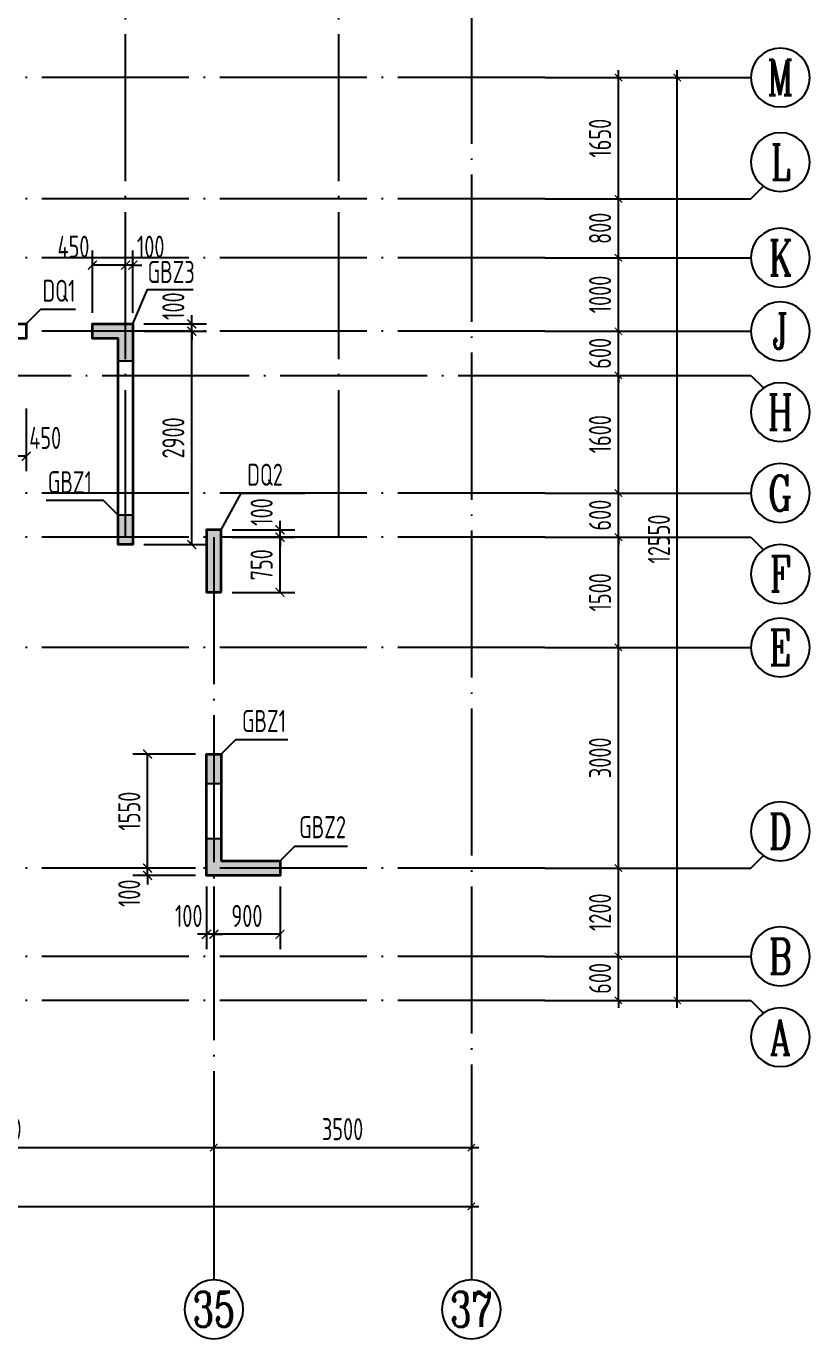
# Model space of a CAD drawing. Extents: x -1058961 to 23600, y -449123 to 2751847.
# Drawn here: x -401674 to -391023, y -258411 to -240563 of the extents above; entities that cross this region are included whole.
import ezdxf
from ezdxf.enums import TextEntityAlignment as Align

# ---------------------------------------------------------------- set-up
doc = ezdxf.new("R2010")
doc.units = 0
doc.header["$LTSCALE"] = 1000
doc.linetypes.add('DOTE', pattern=[2.42, 2, -0.2, 0.02, -0.2])
doc.layers.get('0').update_dxf_attribs({"linetype": 'CONTINUOUS'})
doc.layers.get('DEFPOINTS').update_dxf_attribs({"linetype": 'CONTINUOUS'})
for name, color, linetype in [('A-AXIS', 1, 'CONTINUOUS'), ('A-DOTE', 10, 'DOTE'), ('AXIS_NUM', 7, 'CONTINUOUS'), ('S-Q墙实线', 6, 'CONTINUOUS'), ('S-Q墙标注', 3, 'CONTINUOUS'), ('S-X详图填充', 252, 'CONTINUOUS'), ('S-X详图实线', 4, 'CONTINUOUS'), ('S-Y一般标注', 3, 'CONTINUOUS'), ('S-Z柱编号', 6, 'CONTINUOUS')]:
    doc.layers.add(name, color=color, linetype=linetype)
doc.styles.add('TSSD_Axis', font='complex.shx', dxfattribs={"width": 0.7, "bigfont": 'hztxt.shx'})
doc.styles.add('TSSD_DIMENSION', font='Tssdeng.shx', dxfattribs={"width": 0.7, "bigfont": 'tssdchn.shx'})
doc.styles.add('TSSD_REIN', font='tssdeng.shx', dxfattribs={"width": 0.7, "height": 300, "bigfont": 'tssdchn.shx'})
doc.styles.add('结构文字', font='zstxt.shx', dxfattribs={"width": 0.7, "bigfont": 'zshz.shx'})
doc.dimstyles.new('STRUCK', dxfattribs={"dimtxt": 400, "dimasz": 121, "dimexe": 200, "dimexo": 150, "dimgap": 115, "dimtad": 1, "dimdec": 0, "dimdsep": 46, "dimtxsty": '结构文字', "dimblk": 'ARCHTICK', "dimcen": 400, "dimclrd": 3, "dimclre": 3, "dimclrt": 7, "dimadec": 0, "dimazin": 0, "dimtfac": 1, "dimtdec": 0, "dimtix": 1, "dimtmove": 2, "dimatfit": 3, "dimldrblk": '_DIMX', "dimfxl": 0, "dimtolj": 1, "dimtzin": 0, "dimarcsym": 0})
doc.dimstyles.new('TSSD_100_100', dxfattribs={"dimtxt": 300, "dimasz": 100, "dimexe": 100, "dimexo": 250, "dimgap": 100, "dimtad": 1, "dimdec": 0, "dimzin": 0, "dimdsep": 46, "dimtxsty": 'TSSD_DIMENSION', "dimblk": 'ARCHTICK', "dimcen": 0, "dimdle": 100, "dimclrt": 7, "dimadec": 0, "dimazin": 0, "dimtfac": 1, "dimtdec": 0, "dimtix": 1, "dimtmove": 2, "dimatfit": 3, "dimldrblk": 'ARCHTICK', "dimfxl": 0, "dimtolj": 1, "dimtzin": 0, "dimarcsym": 0})

# ---------------------------------------------------------------- blocks, each defined once
blk = doc.blocks.new('_ArchTick')
at = {"color": 0, "linetype": 'ByBlock', "const_width": 0.15}
blk.add_lwpolyline([(-0.5, -0.5), (0.5, 0.5)], dxfattribs=at)
blk = doc.blocks.new('*D1105')
at = {"layer": 'DEFPOINTS', "color": 0}
for p in [(45300, 3600), (51100, 3600), (51100, 2600)]:
    blk.add_point(p, dxfattribs=at)
at = {"layer": 'S-Y一般标注', "color": 0, "lineweight": -2}
for p, q in [((45300, 3350), (45300, 2500)), ((51100, 3350), (51100, 2500)), ((45200, 2600), (51200, 2600))]:
    blk.add_line(p, q, dxfattribs=at)
at = {"layer": 'S-Y一般标注', "color": 0, "lineweight": -2, "xscale": 100, "yscale": 100, "zscale": 100, "rotation": 180}
blk.add_blockref('_ArchTick', (45300, 2600), dxfattribs=at)
at = {"layer": 'S-Y一般标注', "color": 0, "lineweight": -2, "xscale": 100, "yscale": 100, "zscale": 100}
blk.add_blockref('_ArchTick', (51100, 2600), dxfattribs=at)
at = {"layer": 'S-Y一般标注', "color": 7, "insert": (48200, 2850), "char_height": 300, "attachment_point": 5, "style": 'TSSD_DIMENSION'}
blk.add_mtext('\\A1;5800', dxfattribs=at)
blk = doc.blocks.new('ts_axno')
at = {"color": 0, "linetype": 'ByBlock', "lineweight": -2}
blk.add_circle((0, 0), 0.5, dxfattribs=at)
at = {"color": 0, "linetype": 'ByBlock', "lineweight": -2, "style": 'TSSD_Axis', "width": 0.7}
blk.add_attdef('A', text='', height=0.6, dxfattribs=at).set_placement((0, 0), align=Align.MIDDLE_CENTER)
blk = doc.blocks.new('*D1106')
at = {"layer": 'DEFPOINTS', "color": 0}
for p in [(51100, 3600), (54600, 3600), (54600, 2600)]:
    blk.add_point(p, dxfattribs=at)
at = {"layer": 'S-Y一般标注', "color": 0, "lineweight": -2}
for p, q in [((51100, 3350), (51100, 2500)), ((54600, 3350), (54600, 2500)), ((51000, 2600), (54700, 2600))]:
    blk.add_line(p, q, dxfattribs=at)
at = {"layer": 'S-Y一般标注', "color": 0, "lineweight": -2, "xscale": 100, "yscale": 100, "zscale": 100, "rotation": 180}
blk.add_blockref('_ArchTick', (51100, 2600), dxfattribs=at)
at = {"layer": 'S-Y一般标注', "color": 0, "lineweight": -2, "xscale": 100, "yscale": 100, "zscale": 100}
blk.add_blockref('_ArchTick', (54600, 2600), dxfattribs=at)
at = {"layer": 'S-Y一般标注', "color": 7, "insert": (52850, 2850), "char_height": 300, "attachment_point": 5, "style": 'TSSD_DIMENSION'}
blk.add_mtext('\\A1;3500', dxfattribs=at)
blk = doc.blocks.new('*D1107')
at = {"layer": 'DEFPOINTS', "color": 0}
for p in [(4600, 3600), (54600, 3600), (54600, 1800)]:
    blk.add_point(p, dxfattribs=at)
at = {"layer": 'S-Y一般标注', "color": 0, "lineweight": -2}
for p, q in [((4600, 3350), (4600, 1700)), ((54600, 3350), (54600, 1700)), ((4500, 1800), (54700, 1800))]:
    blk.add_line(p, q, dxfattribs=at)
at = {"layer": 'S-Y一般标注', "color": 0, "lineweight": -2, "xscale": 100, "yscale": 100, "zscale": 100, "rotation": 180}
blk.add_blockref('_ArchTick', (4600, 1800), dxfattribs=at)
at = {"layer": 'S-Y一般标注', "color": 0, "lineweight": -2, "xscale": 100, "yscale": 100, "zscale": 100}
blk.add_blockref('_ArchTick', (54600, 1800), dxfattribs=at)
at = {"layer": 'S-Y一般标注', "color": 7, "insert": (29600, 2050), "char_height": 300, "attachment_point": 5, "style": 'TSSD_DIMENSION'}
blk.add_mtext('\\A1;50000', dxfattribs=at)
blk = doc.blocks.new('*D1112')
at = {"layer": 'DEFPOINTS', "color": 0}
for p in [(55600, 5200), (56600, 5200), (55600, 4600)]:
    blk.add_point(p, dxfattribs=at)
at = {"layer": 'S-Y一般标注', "color": 0, "lineweight": -2}
for p, q in [((55850, 5200), (56700, 5200)), ((56600, 5200), (56600, 5300)), ((56600, 4600), (56600, 5200)), ((55850, 4600), (56700, 4600)), ((56600, 4600), (56600, 4500))]:
    blk.add_line(p, q, dxfattribs=at)
at = {"layer": 'S-Y一般标注', "color": 0, "lineweight": -2, "xscale": 100, "yscale": 100, "zscale": 100}
for p, rotation in [((56600, 5200), 270), ((56600, 4600), 90)]:
    blk.add_blockref('_ArchTick', p, dxfattribs=dict(at, rotation=rotation))
at = {"layer": 'S-Y一般标注', "color": 7, "insert": (56350, 4900), "char_height": 300, "attachment_point": 5, "rotation": 90, "style": 'TSSD_DIMENSION'}
blk.add_mtext('\\A1;600', dxfattribs=at)
blk = doc.blocks.new('*D1113')
at = {"layer": 'DEFPOINTS', "color": 0}
for p in [(55600, 10900), (56600, 10900), (55600, 9400)]:
    blk.add_point(p, dxfattribs=at)
at = {"layer": 'S-Y一般标注', "color": 0, "lineweight": -2}
for p, q in [((55850, 10900), (56700, 10900)), ((56600, 9300), (56600, 11000)), ((55850, 9400), (56700, 9400))]:
    blk.add_line(p, q, dxfattribs=at)
at = {"layer": 'S-Y一般标注', "color": 0, "lineweight": -2, "xscale": 100, "yscale": 100, "zscale": 100}
for p, rotation in [((56600, 10900), 90), ((56600, 9400), 270)]:
    blk.add_blockref('_ArchTick', p, dxfattribs=dict(at, rotation=rotation))
at = {"layer": 'S-Y一般标注', "color": 7, "insert": (56350, 10150), "char_height": 300, "attachment_point": 5, "rotation": 90, "style": 'TSSD_DIMENSION'}
blk.add_mtext('\\A1;1500', dxfattribs=at)
blk = doc.blocks.new('*D1114')
at = {"layer": 'DEFPOINTS', "color": 0}
for p in [(55600, 11500), (56600, 11500), (55600, 10900)]:
    blk.add_point(p, dxfattribs=at)
at = {"layer": 'S-Y一般标注', "color": 0, "lineweight": -2}
for p, q in [((55850, 11500), (56700, 11500)), ((56600, 11500), (56600, 11600)), ((56600, 10900), (56600, 11500)), ((55850, 10900), (56700, 10900)), ((56600, 10900), (56600, 10800))]:
    blk.add_line(p, q, dxfattribs=at)
at = {"layer": 'S-Y一般标注', "color": 0, "lineweight": -2, "xscale": 100, "yscale": 100, "zscale": 100}
for p, rotation in [((56600, 11500), 270), ((56600, 10900), 90)]:
    blk.add_blockref('_ArchTick', p, dxfattribs=dict(at, rotation=rotation))
at = {"layer": 'S-Y一般标注', "color": 7, "insert": (56350, 11200), "char_height": 300, "attachment_point": 5, "rotation": 90, "style": 'TSSD_DIMENSION'}
blk.add_mtext('\\A1;600', dxfattribs=at)
blk = doc.blocks.new('*D1115')
at = {"layer": 'DEFPOINTS', "color": 0}
for p in [(55600, 13100), (56600, 13100), (55600, 11500)]:
    blk.add_point(p, dxfattribs=at)
at = {"layer": 'S-Y一般标注', "color": 0, "lineweight": -2}
for p, q in [((55850, 13100), (56700, 13100)), ((56600, 11400), (56600, 13200)), ((55850, 11500), (56700, 11500))]:
    blk.add_line(p, q, dxfattribs=at)
at = {"layer": 'S-Y一般标注', "color": 0, "lineweight": -2, "xscale": 100, "yscale": 100, "zscale": 100}
for p, rotation in [((56600, 13100), 90), ((56600, 11500), 270)]:
    blk.add_blockref('_ArchTick', p, dxfattribs=dict(at, rotation=rotation))
at = {"layer": 'S-Y一般标注', "color": 7, "insert": (56350, 12300), "char_height": 300, "attachment_point": 5, "rotation": 90, "style": 'TSSD_DIMENSION'}
blk.add_mtext('\\A1;1600', dxfattribs=at)
blk = doc.blocks.new('*D1116')
at = {"layer": 'DEFPOINTS', "color": 0}
for p in [(55600, 13700), (56600, 13700), (55600, 13100)]:
    blk.add_point(p, dxfattribs=at)
at = {"layer": 'S-Y一般标注', "color": 0, "lineweight": -2}
for p, q in [((56600, 13700), (56600, 13800)), ((55850, 13700), (56700, 13700)), ((56600, 13100), (56600, 13700)), ((55850, 13100), (56700, 13100)), ((56600, 13100), (56600, 13000))]:
    blk.add_line(p, q, dxfattribs=at)
at = {"layer": 'S-Y一般标注', "color": 0, "lineweight": -2, "xscale": 100, "yscale": 100, "zscale": 100}
for p, rotation in [((56600, 13700), 270), ((56600, 13100), 90)]:
    blk.add_blockref('_ArchTick', p, dxfattribs=dict(at, rotation=rotation))
at = {"layer": 'S-Y一般标注', "color": 7, "insert": (56350, 13400), "char_height": 300, "attachment_point": 5, "rotation": 90, "style": 'TSSD_DIMENSION'}
blk.add_mtext('\\A1;600', dxfattribs=at)
blk = doc.blocks.new('*D1117')
at = {"layer": 'DEFPOINTS', "color": 0}
for p in [(55600, 14700), (56600, 14700), (55600, 13700)]:
    blk.add_point(p, dxfattribs=at)
at = {"layer": 'S-Y一般标注', "color": 0, "lineweight": -2}
for p, q in [((55850, 14700), (56700, 14700)), ((56600, 13600), (56600, 14800)), ((55850, 13700), (56700, 13700))]:
    blk.add_line(p, q, dxfattribs=at)
at = {"layer": 'S-Y一般标注', "color": 0, "lineweight": -2, "xscale": 100, "yscale": 100, "zscale": 100}
for p, rotation in [((56600, 14700), 90), ((56600, 13700), 270)]:
    blk.add_blockref('_ArchTick', p, dxfattribs=dict(at, rotation=rotation))
at = {"layer": 'S-Y一般标注', "color": 7, "insert": (56350, 14200), "char_height": 300, "attachment_point": 5, "rotation": 90, "style": 'TSSD_DIMENSION'}
blk.add_mtext('\\A1;1000', dxfattribs=at)
blk = doc.blocks.new('*D1118')
at = {"layer": 'DEFPOINTS', "color": 0}
for p in [(55600, 17150), (57400, 17150), (55600, 4600)]:
    blk.add_point(p, dxfattribs=at)
at = {"layer": 'S-Y一般标注', "color": 0, "lineweight": -2}
for p, q in [((55850, 17150), (57500, 17150)), ((57400, 4500), (57400, 17250)), ((55850, 4600), (57500, 4600))]:
    blk.add_line(p, q, dxfattribs=at)
at = {"layer": 'S-Y一般标注', "color": 0, "lineweight": -2, "xscale": 100, "yscale": 100, "zscale": 100}
for p, rotation in [((57400, 17150), 90), ((57400, 4600), 270)]:
    blk.add_blockref('_ArchTick', p, dxfattribs=dict(at, rotation=rotation))
at = {"layer": 'S-Y一般标注', "color": 7, "insert": (57150, 10875), "char_height": 300, "attachment_point": 5, "rotation": 90, "style": 'TSSD_DIMENSION'}
blk.add_mtext('\\A1;12550', dxfattribs=at)
blk = doc.blocks.new('*D1119')
at = {"layer": 'DEFPOINTS', "color": 0}
for p in [(55600, 15500), (56600, 15500), (55600, 14700)]:
    blk.add_point(p, dxfattribs=at)
at = {"layer": 'S-Y一般标注', "color": 0, "lineweight": -2}
for p, q in [((56600, 14600), (56600, 15600)), ((55850, 15500), (56700, 15500)), ((55850, 14700), (56700, 14700))]:
    blk.add_line(p, q, dxfattribs=at)
at = {"layer": 'S-Y一般标注', "color": 0, "lineweight": -2, "xscale": 100, "yscale": 100, "zscale": 100}
for p, rotation in [((56600, 15500), 90), ((56600, 14700), 270)]:
    blk.add_blockref('_ArchTick', p, dxfattribs=dict(at, rotation=rotation))
at = {"layer": 'S-Y一般标注', "color": 7, "insert": (56350, 15100), "char_height": 300, "attachment_point": 5, "rotation": 90, "style": 'TSSD_DIMENSION'}
blk.add_mtext('\\A1;800', dxfattribs=at)
blk = doc.blocks.new('*D1120')
at = {"layer": 'DEFPOINTS', "color": 0}
for p in [(55600, 6400), (56600, 6400), (55600, 5200)]:
    blk.add_point(p, dxfattribs=at)
at = {"layer": 'S-Y一般标注', "color": 0, "lineweight": -2}
for p, q in [((56600, 5100), (56600, 6500)), ((55850, 6400), (56700, 6400)), ((55850, 5200), (56700, 5200))]:
    blk.add_line(p, q, dxfattribs=at)
at = {"layer": 'S-Y一般标注', "color": 0, "lineweight": -2, "xscale": 100, "yscale": 100, "zscale": 100}
for p, rotation in [((56600, 6400), 90), ((56600, 5200), 270)]:
    blk.add_blockref('_ArchTick', p, dxfattribs=dict(at, rotation=rotation))
at = {"layer": 'S-Y一般标注', "color": 7, "insert": (56350, 5800), "char_height": 300, "attachment_point": 5, "rotation": 90, "style": 'TSSD_DIMENSION'}
blk.add_mtext('\\A1;1200', dxfattribs=at)
blk = doc.blocks.new('*D1121')
at = {"layer": 'DEFPOINTS', "color": 0}
for p in [(55600, 9400), (56600, 9400), (55600, 6400)]:
    blk.add_point(p, dxfattribs=at)
at = {"layer": 'S-Y一般标注', "color": 0, "lineweight": -2}
for p, q in [((56600, 6300), (56600, 9500)), ((55850, 9400), (56700, 9400)), ((55850, 6400), (56700, 6400))]:
    blk.add_line(p, q, dxfattribs=at)
at = {"layer": 'S-Y一般标注', "color": 0, "lineweight": -2, "xscale": 100, "yscale": 100, "zscale": 100}
for p, rotation in [((56600, 9400), 90), ((56600, 6400), 270)]:
    blk.add_blockref('_ArchTick', p, dxfattribs=dict(at, rotation=rotation))
at = {"layer": 'S-Y一般标注', "color": 7, "insert": (56350, 7900), "char_height": 300, "attachment_point": 5, "rotation": 90, "style": 'TSSD_DIMENSION'}
blk.add_mtext('\\A1;3000', dxfattribs=at)
blk = doc.blocks.new('*D1122')
at = {"layer": 'DEFPOINTS', "color": 0}
for p in [(55600, 17150), (56600, 17150), (55600, 15500)]:
    blk.add_point(p, dxfattribs=at)
at = {"layer": 'S-Y一般标注', "color": 0, "lineweight": -2}
for p, q in [((55850, 17150), (56700, 17150)), ((56600, 15400), (56600, 17250)), ((55850, 15500), (56700, 15500))]:
    blk.add_line(p, q, dxfattribs=at)
at = {"layer": 'S-Y一般标注', "color": 0, "lineweight": -2, "xscale": 100, "yscale": 100, "zscale": 100}
for p, rotation in [((56600, 17150), 90), ((56600, 15500), 270)]:
    blk.add_blockref('_ArchTick', p, dxfattribs=dict(at, rotation=rotation))
at = {"layer": 'S-Y一般标注', "color": 7, "insert": (56350, 16325), "char_height": 300, "attachment_point": 5, "rotation": 90, "style": 'TSSD_DIMENSION'}
blk.add_mtext('\\A1;1650', dxfattribs=at)
blk = doc.blocks.new('*D804')
at = {"layer": 'DEFPOINTS', "color": 0}
for p in [(-400024, -252011), (-399224, -252011), (-399224, -252111)]:
    blk.add_point(p, dxfattribs=at)
at = {"layer": 'S-Q墙标注', "color": 3, "lineweight": -2}
for p, q in [((-400024, -252011), (-400024, -251890)), ((-399374, -252011), (-400224, -252011)), ((-399374, -252111), (-400224, -252111)), ((-400024, -252111), (-400024, -252011)), ((-400024, -252111), (-400024, -252232))]:
    blk.add_line(p, q, dxfattribs=at)
at = {"layer": 'S-Q墙标注', "color": 3, "lineweight": -2, "xscale": 121, "yscale": 121, "zscale": 121}
for p, rotation in [((-400024, -252011), 270), ((-400024, -252111), 90)]:
    blk.add_blockref('_ArchTick', p, dxfattribs=dict(at, rotation=rotation))
at = {"layer": 'S-Q墙标注', "color": 7, "insert": (-400274, -252353), "char_height": 300, "attachment_point": 5, "rotation": 90, "style": 'TSSD_REIN'}
blk.add_mtext('\\A1;100', dxfattribs=at)
blk = doc.blocks.new('_DIMX')
blk.add_line((-150, 0), (150, 0))
at = {"const_width": 50}
blk.add_lwpolyline([(-70, -70), (70, 70)], dxfattribs=at)
blk = doc.blocks.new('*D805')
at = {"layer": 'DEFPOINTS', "color": 0}
for p in [(-400024, -250461), (-399224, -250461), (-399224, -252011)]:
    blk.add_point(p, dxfattribs=at)
at = {"layer": 'S-Q墙标注', "color": 3, "lineweight": -2}
for p, q in [((-399374, -250461), (-400224, -250461)), ((-400024, -252011), (-400024, -250461)), ((-399374, -252011), (-400224, -252011))]:
    blk.add_line(p, q, dxfattribs=at)
at = {"layer": 'S-Q墙标注', "color": 3, "lineweight": -2, "xscale": 121, "yscale": 121, "zscale": 121}
for p, rotation in [((-400024, -250461), 90), ((-400024, -252011), 270)]:
    blk.add_blockref('_ArchTick', p, dxfattribs=dict(at, rotation=rotation))
at = {"layer": 'S-Q墙标注', "color": 7, "insert": (-400274, -251236), "char_height": 300, "attachment_point": 5, "rotation": 90, "style": 'TSSD_REIN'}
blk.add_mtext('\\A1;1550', dxfattribs=at)
blk = doc.blocks.new('*D806')
at = {"layer": 'DEFPOINTS', "color": 0}
for p in [(-399123, -252111), (-398224, -252111), (-399123, -252911)]:
    blk.add_point(p, dxfattribs=at)
at = {"layer": 'S-Q墙标注', "color": 3, "lineweight": -2}
for p, q in [((-399123, -252261), (-399123, -253111)), ((-398224, -252261), (-398224, -253111)), ((-398224, -252911), (-399123, -252911))]:
    blk.add_line(p, q, dxfattribs=at)
at = {"layer": 'S-Q墙标注', "color": 3, "lineweight": -2, "xscale": 121, "yscale": 121, "zscale": 121, "rotation": 180}
blk.add_blockref('_ArchTick', (-399123, -252911), dxfattribs=at)
at = {"layer": 'S-Q墙标注', "color": 3, "lineweight": -2, "xscale": 121, "yscale": 121, "zscale": 121}
blk.add_blockref('_ArchTick', (-398224, -252911), dxfattribs=at)
at = {"layer": 'S-Q墙标注', "color": 7, "insert": (-398674, -252661), "char_height": 300, "attachment_point": 5, "style": 'TSSD_REIN'}
blk.add_mtext('\\A1;900', dxfattribs=at)
blk = doc.blocks.new('*D807')
at = {"layer": 'DEFPOINTS', "color": 0}
for p in [(-399224, -252111), (-399123, -252111), (-399224, -252911)]:
    blk.add_point(p, dxfattribs=at)
at = {"layer": 'S-Q墙标注', "color": 3, "lineweight": -2}
for p, q in [((-399224, -252261), (-399224, -253111)), ((-399123, -252261), (-399123, -253111)), ((-399224, -252911), (-399345, -252911)), ((-399123, -252911), (-399224, -252911)), ((-399123, -252911), (-399002, -252911))]:
    blk.add_line(p, q, dxfattribs=at)
at = {"layer": 'S-Q墙标注', "color": 3, "lineweight": -2, "xscale": 121, "yscale": 121, "zscale": 121}
blk.add_blockref('_ArchTick', (-399224, -252911), dxfattribs=at)
at = {"layer": 'S-Q墙标注', "color": 3, "lineweight": -2, "xscale": 121, "yscale": 121, "zscale": 121, "rotation": 180}
blk.add_blockref('_ArchTick', (-399123, -252911), dxfattribs=at)
at = {"layer": 'S-Q墙标注', "color": 7, "insert": (-399465, -252661), "char_height": 300, "attachment_point": 5, "style": 'TSSD_REIN'}
blk.add_mtext('\\A1;100', dxfattribs=at)
blk = doc.blocks.new('*D810')
at = {"layer": 'DEFPOINTS', "color": 0}
for p in [(-400224, -244711), (-399424, -244711), (-400224, -247611)]:
    blk.add_point(p, dxfattribs=at)
at = {"layer": 'S-Q墙标注', "color": 3, "lineweight": -2}
for p, q in [((-400074, -244711), (-399224, -244711)), ((-399424, -247611), (-399424, -244711)), ((-400074, -247611), (-399224, -247611))]:
    blk.add_line(p, q, dxfattribs=at)
at = {"layer": 'S-Q墙标注', "color": 3, "lineweight": -2, "xscale": 121, "yscale": 121, "zscale": 121}
for p, rotation in [((-399424, -244711), 90), ((-399424, -247611), 270)]:
    blk.add_blockref('_ArchTick', p, dxfattribs=dict(at, rotation=rotation))
at = {"layer": 'S-Q墙标注', "color": 7, "insert": (-399674, -246161), "char_height": 300, "attachment_point": 5, "rotation": 90, "style": 'TSSD_REIN'}
blk.add_mtext('\\A1;2900', dxfattribs=at)
blk = doc.blocks.new('*D811')
at = {"layer": 'DEFPOINTS', "color": 0}
for p in [(-400224, -244611), (-399424, -244611), (-400224, -244711)]:
    blk.add_point(p, dxfattribs=at)
at = {"layer": 'S-Q墙标注', "color": 3, "lineweight": -2}
for p, q in [((-399424, -244611), (-399424, -244490)), ((-400074, -244611), (-399224, -244611)), ((-399424, -244711), (-399424, -244611)), ((-400074, -244711), (-399224, -244711)), ((-399424, -244711), (-399424, -244832))]:
    blk.add_line(p, q, dxfattribs=at)
at = {"layer": 'S-Q墙标注', "color": 3, "lineweight": -2, "xscale": 121, "yscale": 121, "zscale": 121}
for p, rotation in [((-399424, -244611), 270), ((-399424, -244711), 90)]:
    blk.add_blockref('_ArchTick', p, dxfattribs=dict(at, rotation=rotation))
at = {"layer": 'S-Q墙标注', "color": 7, "insert": (-399674, -244369), "char_height": 300, "attachment_point": 5, "rotation": 90, "style": 'TSSD_REIN'}
blk.add_mtext('\\A1;100', dxfattribs=at)
blk = doc.blocks.new('*D812')
at = {"layer": 'DEFPOINTS', "color": 0}
for p in [(-400323, -243811), (-400323, -244611), (-400224, -244611)]:
    blk.add_point(p, dxfattribs=at)
at = {"layer": 'S-Q墙标注', "color": 3, "lineweight": -2}
for p, q in [((-400323, -244461), (-400323, -243611)), ((-400224, -244461), (-400224, -243611)), ((-400323, -243811), (-400444, -243811)), ((-400224, -243811), (-400323, -243811)), ((-400224, -243811), (-400103, -243811))]:
    blk.add_line(p, q, dxfattribs=at)
at = {"layer": 'S-Q墙标注', "color": 3, "lineweight": -2, "xscale": 121, "yscale": 121, "zscale": 121}
blk.add_blockref('_ArchTick', (-400323, -243811), dxfattribs=at)
at = {"layer": 'S-Q墙标注', "color": 3, "lineweight": -2, "xscale": 121, "yscale": 121, "zscale": 121, "rotation": 180}
blk.add_blockref('_ArchTick', (-400224, -243811), dxfattribs=at)
at = {"layer": 'S-Q墙标注', "color": 7, "insert": (-399982, -243561), "char_height": 300, "attachment_point": 5, "style": 'TSSD_REIN'}
blk.add_mtext('\\A1;100', dxfattribs=at)
blk = doc.blocks.new('*D813')
at = {"layer": 'DEFPOINTS', "color": 0}
for p in [(-400774, -243811), (-400774, -244611), (-400323, -244611)]:
    blk.add_point(p, dxfattribs=at)
at = {"layer": 'S-Q墙标注', "color": 3, "lineweight": -2}
for p, q in [((-400774, -244461), (-400774, -243611)), ((-400323, -244461), (-400323, -243611)), ((-400323, -243811), (-400774, -243811))]:
    blk.add_line(p, q, dxfattribs=at)
at = {"layer": 'S-Q墙标注', "color": 3, "lineweight": -2, "xscale": 121, "yscale": 121, "zscale": 121, "rotation": 180}
blk.add_blockref('_ArchTick', (-400774, -243811), dxfattribs=at)
at = {"layer": 'S-Q墙标注', "color": 3, "lineweight": -2, "xscale": 121, "yscale": 121, "zscale": 121}
blk.add_blockref('_ArchTick', (-400323, -243811), dxfattribs=at)
at = {"layer": 'S-Q墙标注', "color": 7, "insert": (-401032, -243561), "char_height": 300, "attachment_point": 5, "style": 'TSSD_REIN'}
blk.add_mtext('\\A1;450', dxfattribs=at)
blk = doc.blocks.new('*D816')
at = {"layer": 'DEFPOINTS', "color": 0}
for p in [(-402123, -245611), (-401674, -245611), (-402123, -246411)]:
    blk.add_point(p, dxfattribs=at)
at = {"layer": 'S-Q墙标注', "color": 3, "lineweight": -2}
for p, q in [((-402123, -245761), (-402123, -246611)), ((-401674, -245761), (-401674, -246611)), ((-401674, -246411), (-402123, -246411))]:
    blk.add_line(p, q, dxfattribs=at)
at = {"layer": 'S-Q墙标注', "color": 3, "lineweight": -2, "xscale": 121, "yscale": 121, "zscale": 121, "rotation": 180}
blk.add_blockref('_ArchTick', (-402123, -246411), dxfattribs=at)
at = {"layer": 'S-Q墙标注', "color": 3, "lineweight": -2, "xscale": 121, "yscale": 121, "zscale": 121}
blk.add_blockref('_ArchTick', (-401674, -246411), dxfattribs=at)
at = {"layer": 'S-Q墙标注', "color": 7, "insert": (-401416, -246161), "char_height": 300, "attachment_point": 5, "style": 'TSSD_REIN'}
blk.add_mtext('\\A1;450', dxfattribs=at)
blk = doc.blocks.new('*D866')
at = {"layer": 'DEFPOINTS', "color": 0}
for p in [(-399024, -247411), (-399024, -247511), (-398224, -247411)]:
    blk.add_point(p, dxfattribs=at)
at = {"layer": 'S-Q墙标注', "color": 3, "lineweight": -2}
for p, q in [((-398224, -247411), (-398224, -247290)), ((-398874, -247411), (-398024, -247411)), ((-398874, -247511), (-398024, -247511)), ((-398224, -247511), (-398224, -247411)), ((-398224, -247511), (-398224, -247632))]:
    blk.add_line(p, q, dxfattribs=at)
at = {"layer": 'S-Q墙标注', "color": 3, "lineweight": -2, "xscale": 121, "yscale": 121, "zscale": 121}
for p, rotation in [((-398224, -247411), 270), ((-398224, -247511), 90)]:
    blk.add_blockref('_ArchTick', p, dxfattribs=dict(at, rotation=rotation))
at = {"layer": 'S-Q墙标注', "color": 7, "insert": (-398474, -247169), "char_height": 300, "attachment_point": 5, "rotation": 90, "style": 'TSSD_REIN'}
blk.add_mtext('\\A1;100', dxfattribs=at)
blk = doc.blocks.new('*D867')
at = {"layer": 'DEFPOINTS', "color": 0}
for p in [(-399024, -247511), (-398224, -247511), (-399024, -248261)]:
    blk.add_point(p, dxfattribs=at)
at = {"layer": 'S-Q墙标注', "color": 3, "lineweight": -2}
for p, q in [((-398874, -247511), (-398024, -247511)), ((-398224, -248261), (-398224, -247511)), ((-398874, -248261), (-398024, -248261))]:
    blk.add_line(p, q, dxfattribs=at)
at = {"layer": 'S-Q墙标注', "color": 3, "lineweight": -2, "xscale": 121, "yscale": 121, "zscale": 121}
for p, rotation in [((-398224, -247511), 90), ((-398224, -248261), 270)]:
    blk.add_blockref('_ArchTick', p, dxfattribs=dict(at, rotation=rotation))
at = {"layer": 'S-Q墙标注', "color": 7, "insert": (-398474, -247886), "char_height": 300, "attachment_point": 5, "rotation": 90, "style": 'TSSD_REIN'}
blk.add_mtext('\\A1;750', dxfattribs=at)
blk = doc.blocks.new('20210726.16395156')
at = {"layer": 'A-AXIS'}
for p, q in [((55600, 17150), (58400, 17150)), ((58400, 15500), (58571.6, 15671.7)), ((55600, 15500), (58400, 15500)), ((55600, 14700), (58400, 14700)), ((55600, 13700), (58400, 13700)), ((55600, 13100.3), (58400, 13100.3)), ((58400, 13100.3), (58571.6, 12928.7)), ((55600, 11500), (58400, 11500)), ((55600, 10900), (58400, 10900)), ((58400, 10900), (58571.6, 10728.4)), ((55600, 9400), (58400, 9400)), ((58400, 6400), (58571.6, 6571.7)), ((55600, 6400), (58400, 6400)), ((55600, 5200), (58400, 5200)), ((55600, 4600), (58400, 4600)), ((58400, 4600), (58571.6, 4428.4)), ((51100, 3600), (51100, 800)), ((54600, 3600), (54600, 800))]:
    blk.add_line(p, q, dxfattribs=at)
at = {"layer": 'A-DOTE'}
for p, q in [((49900, 10900), (49900, 18249.9)), ((52800, 10900), (52800, 18249.9)), ((54600, 18249.9), (54600, 3600)), ((55600, 17150), (3600, 17150)), ((55600, 15500), (3600, 15500)), ((55600, 14700), (3600, 14700)), ((55600, 13700), (3600, 13700)), ((3600, 13100.3), (55600, 13100.3)), ((55600, 11500), (3600, 11500)), ((55600, 10900), (3600, 10900)), ((51100, 10900), (51100, 3600)), ((55600, 9400), (3600, 9400)), ((55600, 6400), (3600, 6400)), ((55600, 5200), (3600, 5200)), ((55600, 4600), (3600, 4600))]:
    blk.add_line(p, q, dxfattribs=at)
at = {"layer": 'A-AXIS'}
ref = blk.add_blockref('ts_axno', (58800, 17150), dxfattribs=dict(at, xscale=-800, yscale=800, zscale=800))
ref.add_attrib('G', 'M', dxfattribs={"layer": 'AXIS_NUM', "height": 480, "style": 'TSSD_Axis', "width": 0.7}).set_placement((58800, 17150), align=Align.MIDDLE_CENTER)
ref = blk.add_blockref('ts_axno', (58800, 16000), dxfattribs=dict(at, xscale=-800, yscale=800, zscale=800))
ref.add_attrib('G', 'L', dxfattribs={"layer": 'AXIS_NUM', "height": 480, "style": 'TSSD_Axis', "width": 0.7}).set_placement((58800, 16000), align=Align.MIDDLE_CENTER)
ref = blk.add_blockref('ts_axno', (58800, 14700), dxfattribs=dict(at, xscale=-800, yscale=800, zscale=800))
ref.add_attrib('G', 'K', dxfattribs={"layer": 'AXIS_NUM', "height": 480, "style": 'TSSD_Axis', "width": 0.7}).set_placement((58800, 14700), align=Align.MIDDLE_CENTER)
ref = blk.add_blockref('ts_axno', (58800, 13700), dxfattribs=dict(at, xscale=-800, yscale=800, zscale=800))
ref.add_attrib('G', 'J', dxfattribs={"layer": 'AXIS_NUM', "height": 480, "style": 'TSSD_Axis', "width": 0.7}).set_placement((58800, 13700), align=Align.MIDDLE_CENTER)
ref = blk.add_blockref('ts_axno', (58800, 12600.3), dxfattribs=dict(at, xscale=-800, yscale=800, zscale=800))
ref.add_attrib('C', 'H', dxfattribs={"layer": 'AXIS_NUM', "height": 480, "style": 'TSSD_Axis', "width": 0.7}).set_placement((58800, 12600.3), align=Align.MIDDLE_CENTER)
ref = blk.add_blockref('ts_axno', (58800, 11500), dxfattribs=dict(at, xscale=-800, yscale=800, zscale=800))
ref.add_attrib('D', 'G', dxfattribs={"layer": 'AXIS_NUM', "height": 480, "style": 'TSSD_Axis', "width": 0.7}).set_placement((58800, 11500), align=Align.MIDDLE_CENTER)
ref = blk.add_blockref('ts_axno', (58800, 10400), dxfattribs=dict(at, xscale=-800, yscale=800, zscale=800))
ref.add_attrib('C', 'F', dxfattribs={"layer": 'AXIS_NUM', "height": 480, "style": 'TSSD_Axis', "width": 0.7}).set_placement((58800, 10400), align=Align.MIDDLE_CENTER)
ref = blk.add_blockref('ts_axno', (58800, 9400), dxfattribs=dict(at, xscale=-800, yscale=800, zscale=800))
ref.add_attrib('B', 'E', dxfattribs={"layer": 'AXIS_NUM', "height": 480, "style": 'TSSD_Axis', "width": 0.7}).set_placement((58800, 9400), align=Align.MIDDLE_CENTER)
ref = blk.add_blockref('ts_axno', (58800, 6900), dxfattribs=dict(at, xscale=-800, yscale=800, zscale=800, rotation=180))
ref.add_attrib('C', 'D', dxfattribs={"layer": 'AXIS_NUM', "height": 480, "style": 'TSSD_Axis', "width": 0.7}).set_placement((58800, 6900), align=Align.MIDDLE_CENTER)
ref = blk.add_blockref('ts_axno', (58800, 5200), dxfattribs=dict(at, xscale=-800, yscale=800, zscale=800))
ref.add_attrib('A', 'B', dxfattribs={"layer": 'AXIS_NUM', "height": 480, "style": 'TSSD_Axis', "width": 0.7}).set_placement((58800, 5200), align=Align.MIDDLE_CENTER)
ref = blk.add_blockref('ts_axno', (58800, 4100), dxfattribs=dict(at, xscale=-800, yscale=800, zscale=800))
ref.add_attrib('F', 'A', dxfattribs={"layer": 'AXIS_NUM', "height": 480, "style": 'TSSD_Axis', "width": 0.7}).set_placement((58800, 4100), align=Align.MIDDLE_CENTER)
ref = blk.add_blockref('ts_axno', (51100, 400), dxfattribs=dict(at, xscale=-800, yscale=800, zscale=800, rotation=180))
ref.add_attrib('22', '35', dxfattribs={"layer": 'AXIS_NUM', "height": 480, "style": 'TSSD_Axis', "width": 0.7}).set_placement((51100, 400), align=Align.MIDDLE_CENTER)
ref = blk.add_blockref('ts_axno', (54600, 400), dxfattribs=dict(at, xscale=-800, yscale=800, zscale=800, rotation=180))
ref.add_attrib('23', '37', dxfattribs={"layer": 'AXIS_NUM', "height": 480, "style": 'TSSD_Axis', "width": 0.7}).set_placement((54600, 400), align=Align.MIDDLE_CENTER)
at = {"layer": 'S-Y一般标注'}
for base, p1, p2, picture, middle in [((57400, 17150), (55600, 4600), (55600, 17150), '*D1118', (57150, 10875)), ((56600, 17150), (55600, 15500), (55600, 17150), '*D1122', (56350, 16325)), ((56600, 15500), (55600, 14700), (55600, 15500), '*D1119', (56350, 15100)), ((56600, 14700), (55600, 13700), (55600, 14700), '*D1117', (56350, 14200)), ((56600, 13700), (55600, 13100.3), (55600, 13700), '*D1116', (56350, 13400.2)), ((56600, 13100.3), (55600, 11500), (55600, 13100.3), '*D1115', (56350, 12300.2)), ((56600, 11500), (55600, 10900), (55600, 11500), '*D1114', (56350, 11200)), ((56600, 10900), (55600, 9400), (55600, 10900), '*D1113', (56350, 10150)), ((56600, 9400), (55600, 6400), (55600, 9400), '*D1121', (56350, 7900)), ((56600, 6400), (55600, 5200), (55600, 6400), '*D1120', (56350, 5800)), ((56600, 5200), (55600, 4600), (55600, 5200), '*D1112', (56350, 4900))]:
    dim = blk.add_linear_dim(base=base, p1=p1, p2=p2, angle=90, dimstyle='TSSD_100_100', dxfattribs=at)
    dim.commit()
    dim.dimension.update_dxf_attribs({"geometry": picture, "text_midpoint": middle})
for base, p1, p2, picture, middle in [((54600, 1800), (4600, 3600), (54600, 3600), '*D1107', (29600, 2050)), ((51100, 2600), (45300, 3600), (51100, 3600), '*D1105', (48200, 2850)), ((54600, 2600), (51100, 3600), (54600, 3600), '*D1106', (52850, 2850))]:
    dim = blk.add_linear_dim(base=base, p1=p1, p2=p2, dimstyle='TSSD_100_100', dxfattribs=at)
    dim.commit()
    dim.dimension.update_dxf_attribs({"geometry": picture, "text_midpoint": middle})

msp = doc.modelspace()

# ---------------------------------------------------------------- hatches: boundary and pattern name
at = {"layer": 'S-X详图填充'}
h = msp.add_hatch(color=256, dxfattribs=at)
h.dxf.hatch_style = 1
h.paths.add_polyline_path([(-400423.49, -245110.77), (-400223.49, -245110.77), (-400223.49, -244610.77), (-400773.49, -244610.77), (-400773.49, -244810.77), (-400423.49, -244810.77)])
h = msp.add_hatch(color=256, dxfattribs=at)
h.dxf.hatch_style = 1
h.paths.add_polyline_path([(-400223.49, -247210.77), (-400423.49, -247210.77), (-400423.49, -247610.77), (-400223.49, -247610.77)])
h = msp.add_hatch(color=256, dxfattribs=at)
h.dxf.hatch_style = 1
h.paths.add_polyline_path([(-399223.49, -248260.77), (-399023.49, -248260.77), (-399023.53, -247410.77), (-399223.53, -247410.77)])
h = msp.add_hatch(color=256, dxfattribs=at)
h.dxf.hatch_style = 1
h.paths.add_polyline_path([(-399223.53, -250860.77), (-399023.53, -250860.77), (-399023.53, -250460.77), (-399223.53, -250460.77)])
h = msp.add_hatch(color=256, dxfattribs=at)
h.dxf.hatch_style = 1
h.paths.add_polyline_path([(-399023.53, -251610.77), (-399223.53, -251610.77), (-399223.53, -252110.77), (-398223.53, -252110.77), (-398223.53, -251910.77), (-399023.53, -251910.77)])

# ---------------------------------------------------------------- linework, layer by layer
at = {"layer": 'S-Q墙实线', "lineweight": 35}
for points in [[(-402023.52, -244810.77), (-402023.52, -245610.77), (-402223.52, -245610.77), (-402223.52, -244610.77), (-401673.52, -244610.77), (-401673.52, -244810.77)], [(-400423.52, -244810.77), (-400773.52, -244810.77), (-400773.52, -244610.77), (-400223.52, -244610.77), (-400223.52, -247610.77), (-400423.52, -247610.77)], [(-399023.51, -248260.77), (-399023.51, -247410.77), (-399223.51, -247410.77), (-399223.51, -248260.77)], [(-399023.52, -251910.77), (-398223.51, -251910.77), (-398223.51, -252110.77), (-399223.52, -252110.77), (-399223.52, -250460.77), (-399023.52, -250460.77)]]:
    msp.add_lwpolyline(points, close=True, dxfattribs=at)
at = {"layer": 'S-X详图实线'}
for points in [[(-400423.49, -245110.77), (-400223.49, -245110.77), (-400223.49, -244610.77), (-400773.49, -244610.77), (-400773.49, -244810.77), (-400423.49, -244810.77), (-400423.49, -245110.77)], [(-400223.49, -247210.77), (-400423.49, -247210.77), (-400423.49, -247610.77), (-400223.49, -247610.77), (-400223.49, -247210.77)], [(-399223.49, -248260.77), (-399023.49, -248260.77), (-399023.53, -247410.77), (-399223.53, -247410.77), (-399223.53, -247810.77)], [(-399223.53, -250860.77), (-399023.53, -250860.77), (-399023.53, -250460.77), (-399223.53, -250460.77), (-399223.53, -250860.77)], [(-399023.53, -251610.77), (-399223.53, -251610.77), (-399223.53, -252110.77), (-398223.53, -252110.77), (-398223.53, -251910.77), (-399023.53, -251910.77), (-399023.53, -251610.77)]]:
    msp.add_lwpolyline(points, close=True, dxfattribs=at)
at = {"layer": 'S-Z柱编号', "color": 7}
for points in [[(-400223.51, -244610.77), (-400023.51, -244141.77), (-399403.42, -244141.77)], [(-401673.59, -244610.77), (-401473.59, -244410.77), (-401006.35, -244410.77)], [(-400423.51, -247210.77), (-400623.51, -247010.77), (-401403.42, -247010.77)], [(-399023.51, -247410.77), (-398751.38, -246910.77), (-397885.82, -246910.77)], [(-399023.51, -250460.77), (-398823.51, -250260.77), (-398119.63, -250260.77)], [(-398223.51, -251910.77), (-398023.51, -251710.77), (-397308.29, -251710.77)]]:
    msp.add_lwpolyline(points, dxfattribs=at)

# ---------------------------------------------------------------- block references
at = {"layer": 'A-DOTE'}
msp.add_blockref('20210726.16395156', (-450223.49, -258410.82), dxfattribs=at)

# ---------------------------------------------------------------- texts
at = {"layer": 'S-Z柱编号', "color": 7, "style": 'TSSD_REIN', "width": 0.7}
for s, p in [('GBZ3', (-400023.67, -244144.36)), ('DQ1', (-401452.61, -244399.97)), ('GBZ1', (-401380.25, -247003.59)), ('DQ2', (-398669.74, -246901.48)), ('GBZ1', (-398741.87, -250251.48)), ('GBZ2', (-397963.3, -251693.92))]:
    msp.add_text(s, height=300, dxfattribs=at).set_placement(p, align=Align.BOTTOM_LEFT)

# ---------------------------------------------------------------- dimensions: what is measured, and where the dimension line sits
at = {"layer": 'S-Q墙标注'}
for base, p1, p2, angle, picture, middle in [((-400773.51, -243810.77), (-400323.49, -244610.77), (-400773.51, -244610.77), 180, '*D813', (-401031.58, -243560.77)), ((-400323.49, -243810.77), (-400223.51, -244610.77), (-400323.49, -244610.77), 180, '*D812', (-399981.58, -243560.77)), ((-399423.51, -244610.77), (-400223.51, -244710.77), (-400223.51, -244610.77), 90, '*D811', (-399673.51, -244368.85)), ((-402123.49, -246410.77), (-401673.59, -245610.77), (-402123.49, -245610.77), 180, '*D816', (-401415.51, -246160.77)), ((-398223.51, -247410.77), (-399023.51, -247510.77), (-399023.51, -247410.77), 90, '*D866', (-398473.51, -247168.84)), ((-400023.51, -252010.77), (-399223.51, -252110.77), (-399223.51, -252010.77), 90, '*D804', (-400273.51, -252352.69)), ((-399223.51, -252910.77), (-399123.49, -252110.77), (-399223.51, -252110.77), 180, '*D807', (-399465.43, -252660.77))]:
    dim = msp.add_linear_dim(base=base, p1=p1, p2=p2, angle=angle, dimstyle='STRUCK', override={"dimtxt": 300, "dimgap": 100, "dimtxsty": 'TSSD_REIN'}, dxfattribs=at)
    dim.commit()
    dim.dimension.update_dxf_attribs({"geometry": picture, "text_midpoint": middle, "dimtype": 160})
for base, p1, p2, angle, picture, middle in [((-399423.51, -244710.77), (-400223.51, -247610.77), (-400223.51, -244710.77), 90, '*D810', (-399673.51, -246160.77)), ((-398223.51, -247510.77), (-399023.51, -248260.77), (-399023.51, -247510.77), 90, '*D867', (-398473.51, -247885.77)), ((-400023.51, -250460.77), (-399223.51, -252010.77), (-399223.51, -250460.77), 90, '*D805', (-400273.51, -251235.77)), ((-399123.49, -252910.77), (-398223.51, -252110.77), (-399123.49, -252110.77), 180, '*D806', (-398673.5, -252660.77))]:
    dim = msp.add_linear_dim(base=base, p1=p1, p2=p2, angle=angle, dimstyle='STRUCK', override={"dimtxt": 300, "dimgap": 100, "dimtxsty": 'TSSD_REIN'}, dxfattribs=at)
    dim.commit()
    dim.dimension.update_dxf_attribs({"geometry": picture, "text_midpoint": middle})

doc.saveas('drawing.dxf')
